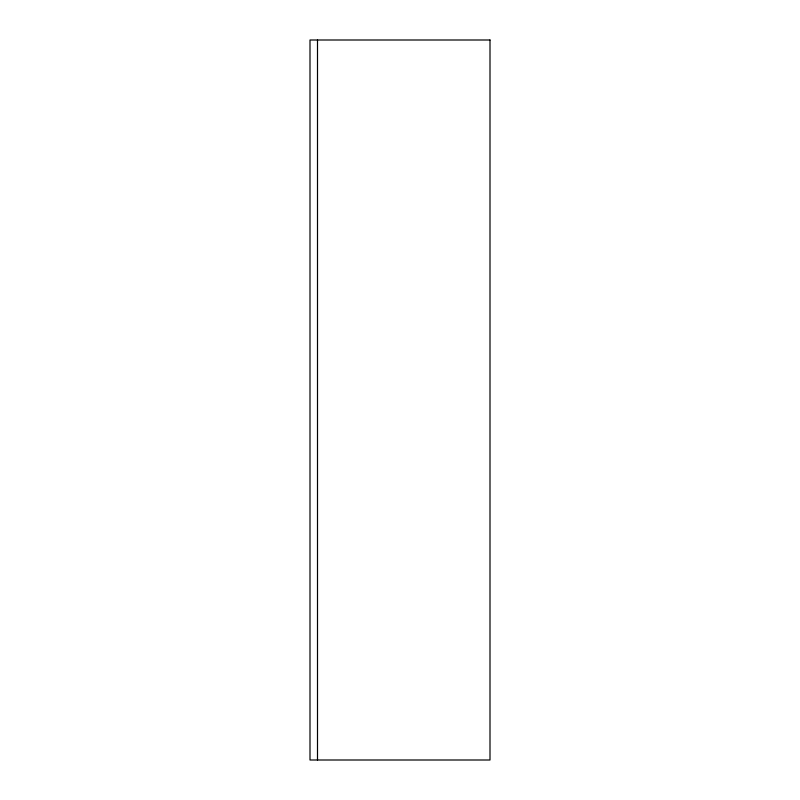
<?xml version="1.0" encoding="UTF-8"?>
<svg xmlns="http://www.w3.org/2000/svg" width="800" height="800" viewBox="0 0 800 800"><rect width="100%" height="100%" fill="white"/><g stroke="black" fill="none" stroke-linecap="round" stroke-linejoin="round"><path stroke-width="1.2" d="M317.5 40L317.5 760M490 40L310 40L310 760L490 760L490 40"/></g></svg>
